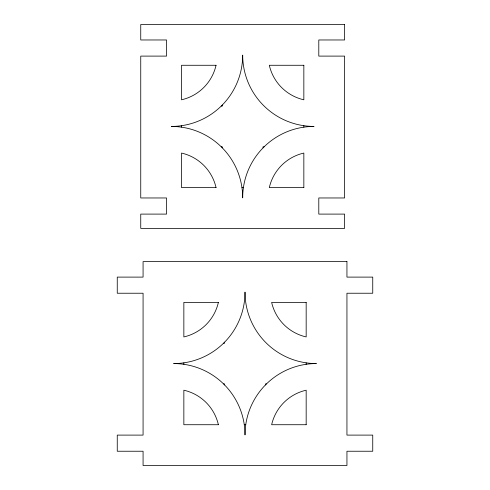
<?xml version="1.0" encoding="UTF-8"?>
<svg xmlns="http://www.w3.org/2000/svg" width="490" height="490" viewBox="0 0 490 490"><rect width="100%" height="100%" fill="white"/><g stroke="black" fill="none" stroke-linecap="round" stroke-linejoin="round"><path stroke-width="0.73" d="M221.266 106.048L222.295 106.048L222.295 105.019M221.266 146.822L222.295 146.822L222.295 147.851M264.098 146.822L263.069 146.822L263.069 147.851M241.95 187.596L243.414 187.596M223.593 343.178L224.622 343.178L224.622 342.149M223.593 383.952L224.622 383.952L224.622 384.981M266.425 383.952L265.396 383.952L265.396 384.981M244.277 424.726L245.741 424.726M306.17 362.833L306.17 364.297M303.843 125.703L303.843 127.167M183.848 362.833L183.848 364.297M181.521 125.703L181.521 127.167M344.617 24.5L140.746 24.5L140.746 39.972L166.551 39.972L166.551 56.105L140.746 56.105L140.746 197.966L166.551 197.966L166.551 214.099L140.746 214.099L140.746 228.364L344.617 228.364L344.617 214.099L318.794 214.099L318.794 197.966L344.617 197.966L344.617 56.105L318.794 56.105L318.794 39.972L344.617 39.972L344.617 24.5M216.053 65.274L181.521 65.274L181.521 99.801A45.87 45.87 0 0 0 216.053 65.274M303.843 65.274L269.31 65.274A45.87 45.87 0 0 0 303.843 99.801L303.843 65.274M216.053 187.596L181.521 187.596L181.521 153.064A45.87 45.87 0 0 1 216.053 187.596M303.843 187.596L269.31 187.596A45.87 45.87 0 0 1 303.843 153.064L303.843 187.596M346.945 261.636L143.074 261.636L143.074 277.107L117.257 277.107L117.257 293.234L143.074 293.234L143.074 435.102L117.257 435.102L117.257 451.235L143.074 451.235L143.074 465.5L346.945 465.5L346.945 451.235L372.743 451.235L372.743 435.102L346.945 435.102L346.945 293.234L372.743 293.234L372.743 277.107L346.945 277.107L346.945 261.636M218.381 302.404L183.848 302.404L183.848 336.936A45.87 45.87 0 0 0 218.381 302.404M306.17 302.404L271.638 302.404A45.87 45.87 0 0 0 306.17 336.936L306.17 302.404M218.381 424.726L183.848 424.726L183.848 390.199A45.87 45.87 0 0 1 218.381 424.726M306.17 424.726L271.638 424.726A45.87 45.87 0 0 1 306.17 390.199L306.17 424.726M242.685 197.789A71.356 71.356 0 0 0 171.329 126.432A71.356 71.356 0 0 0 242.685 55.082A71.356 71.356 0 0 0 314.035 126.432A71.356 71.356 0 0 0 242.685 197.789M245.012 292.212A71.356 71.356 0 0 0 316.362 363.568A71.356 71.356 0 0 0 245.012 434.918A71.356 71.356 0 0 0 173.656 363.568A71.356 71.356 0 0 0 245.012 292.212"/></g></svg>
